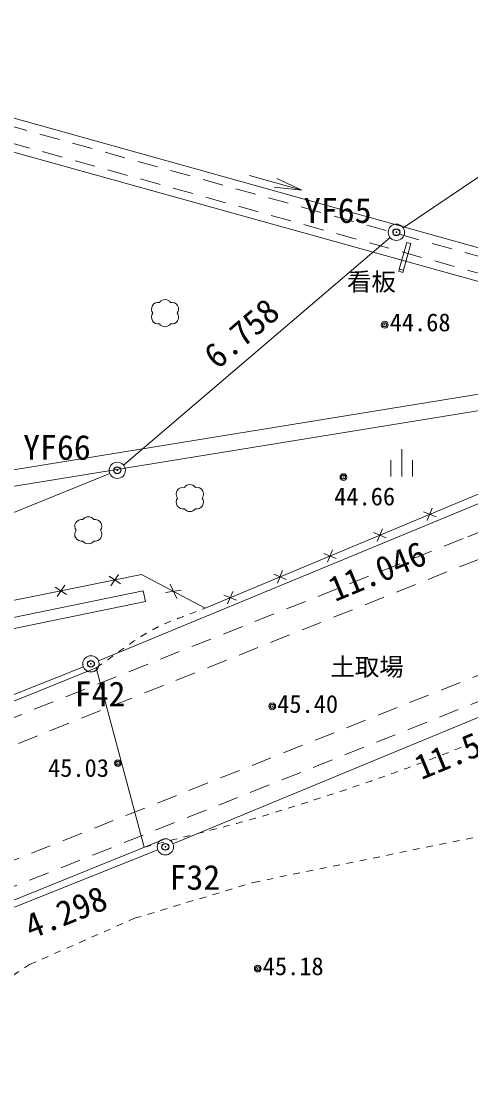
# Model space of a CAD drawing. Units: millimetres, scale not verified. Extents: x -29071210 to -28860960, y -117775216 to -117329466.
# Drawn here: x -28926767 to -28918491, y -117614839 to -117595204 of the extents above; entities that cross this region are included whole.
import ezdxf
from ezdxf.enums import TextEntityAlignment as Align

# ---------------------------------------------------------------- set-up
doc = ezdxf.new("R2010")
doc.units = ezdxf.units.MM
doc.header["$LTSCALE"] = 250
doc.header["$PDMODE"] = 32
doc.header["$PDSIZE"] = 125
for name, pattern in [('DASHED', [7.5, 6, -1.5]), ('USER4', [2.5, 1.5, -1]), ('USER8', [1, 0.5, -0.5])]:
    doc.linetypes.add(name, pattern=pattern)
for name, color, linetype, lineweight in [('S-SUV', 7, 'Continuous', 13), ('S-SUV-HTXT', 7, 'Continuous', 13), ('S-SUV-ROW', 7, 'Continuous', 15), ('S-SUV-SRVR', 3, 'Continuous', 13)]:
    doc.layers.add(name, color=color, linetype=linetype, lineweight=lineweight)
doc.layers.add('S-SUV-BMK', color=7, linetype='Continuous')
doc.styles.add('ＭＳ ゴシック', font='')
doc.styles.get('ＭＳ ゴシック').set_extended_font_data('MS Gothic')

# ---------------------------------------------------------------- blocks, each defined once
blk = doc.blocks.new('ﾌﾟﾛｯﾄﾏｰｸ-03_1')
at = {"color": 3, "linetype": 'Continuous', "lineweight": 25}
blk.add_circle((0, 0), 0.5, dxfattribs=at)
at = {"color": 3}
blk.add_point((0, 0), dxfattribs=at)
blk = doc.blocks.new('open_arrow')
at = {"color": 0, "linetype": 'Continuous', "lineweight": -2}
blk.add_lwpolyline([(7.5, 1.25), (0, 0), (7.5, -1.25)], dxfattribs=at)
blk = doc.blocks.new('植樹')
at = {"color": 7, "linetype": 'Continuous', "lineweight": 13}
for centre, radius, start, end in [((-0.5, 0.3), 0.5, 79.16209, 216.8699), ((0, 0.5), 0.499, 35.63102, 144.36898), ((0.5, 0.3), 0.5, 323.1301, 100.83791), ((-0.5, -0.3), 0.5, 143.1301, 280.83791), ((0.5, -0.3), 0.5, 259.16209, 36.8699), ((0, -0.5), 0.499, 215.63102, 324.36898)]:
    blk.add_arc(centre, radius, start, end, dxfattribs=at)
blk = doc.blocks.new('荒地')
at = {"color": 7, "linetype": 'Continuous', "lineweight": 13}
for p, q in [((0, -1.25), (0, 1.25)), ((-1, 0.25), (-1, -1.25)), ((1, 0.25), (1, -1.25))]:
    blk.add_line(p, q, dxfattribs=at)
blk = doc.blocks.new('ﾌﾟﾛｯﾄﾏｰｸ-03')
at = {"color": 7, "linetype": 'Continuous', "lineweight": 15}
blk.add_circle((0, 0), 0.5, dxfattribs=at)
at = {"color": 7}
blk.add_point((0, 0), dxfattribs=at)

msp = doc.modelspace()

# ---------------------------------------------------------------- linework, layer by layer
at = {"layer": 'S-SUV'}
for p, q in [((-28930308.6, -117596042.8), (-28914108.7, -117600561.8)), ((-28930367.6, -117596649.2), (-28914109.8, -117601184.4)), ((-28922566.3, -117598049), (-28921603, -117598317.7)), ((-28919805.4, -117599772.1), (-28919816.1, -117599810.6)), ((-28919816.1, -117599810.6), (-28919739, -117599832)), ((-28919728.3, -117599793.5), (-28919805.4, -117599772.1)), ((-28919739, -117599832), (-28919728.3, -117599793.5)), ((-28923380, -117606018), (-28916028, -117602947)), ((-28919291.7, -117604406.1), (-28919197.3, -117604175.1)), ((-28919359.8, -117604242.9), (-28919129.2, -117604338.2)), ((-28920210.7, -117604789.9), (-28920116.3, -117604558.9)), ((-28920278.8, -117604626.8), (-28920048.2, -117604722.1)), ((-28921129.7, -117605173.8), (-28921035.3, -117604942.8)), ((-28921197.8, -117605010.7), (-28920967.2, -117605105.9)), ((-28922048.7, -117605557.7), (-28921954.3, -117605326.7)), ((-28928514, -117606196), (-28924551, -117605402)), ((-28925151.3, -117605432.1), (-28924941.4, -117605570.4)), ((-28925116.6, -117605605.5), (-28924976.2, -117605397)), ((-28924551, -117605402), (-28923380, -117606018)), ((-28922116.8, -117605394.6), (-28921886.2, -117605489.8)), ((-28926142.1, -117605630.6), (-28925932.2, -117605768.9)), ((-28926107.3, -117605804), (-28925966.9, -117605595.5)), ((-28924480.7, -117605896.9), (-28924521, -117605701)), ((-28924110.2, -117605733.8), (-28923820.8, -117605686.2)), ((-28924027.9, -117605577.3), (-28923903.1, -117605842.7)), ((-28922967.7, -117605941.6), (-28922873.3, -117605710.6)), ((-28923035.8, -117605778.4), (-28922805.2, -117605873.7)), ((-28929522, -117608795), (-28925387, -117607117)), ((-28925387, -117607117), (-28924503.4, -117610427.7)), ((-28928243.5, -117611945.5), (-28924145.4, -117610282.4))]:
    msp.add_line(p, q, dxfattribs=at)
at = {"layer": 'S-SUV', "linetype": 'USER4'}
for p, q in [((-28914024.5, -117600741), (-28930323.4, -117596194.4)), ((-28913975.8, -117601066), (-28930352.8, -117596497.6)), ((-28917100.3, -117604115.6), (-28918541, -117604703)), ((-28931172.9, -117609734.3), (-28918541, -117604703)), ((-28918348, -117605120), (-28931009, -117610190)), ((-28929484.6, -117611693.7), (-28916152, -117606380)), ((-28916396, -117606965), (-28929315.4, -117612110.6))]:
    msp.add_line(p, q, dxfattribs=at)
at = {"layer": 'S-SUV', "linetype": 'DASHED'}
for p, q in [((-28919805.4, -117599772), (-28919669, -117599280.6)), ((-28919728.3, -117599793.4), (-28919591.9, -117599302)), ((-28919669, -117599280.6), (-28919591.9, -117599302))]:
    msp.add_line(p, q, dxfattribs=at)
at = {"layer": 'S-SUV'}
for points in [[(-28915746.9, -117602254.8), (-28916734, -117601855), (-28916950, -117601847), (-28930990, -117604132), (-28933212, -117604584)], [(-28916036.9, -117602461), (-28916797.8, -117602152.8), (-28916931.3, -117602147.9), (-28930936, -117604427.2), (-28933177.4, -117604883.1)], [(-28943662, -117621766), (-28941361, -117618640), (-28935418, -117610480), (-28931958, -117608517), (-28928438, -117606506), (-28924521, -117605701)], [(-28943745.3, -117622216.5), (-28941199.6, -117618758.2), (-28935281.8, -117610632.6), (-28931859, -117608690.8), (-28928366.5, -117606695.5), (-28924480.7, -117605896.9)]]:
    msp.add_lwpolyline(points, dxfattribs=at)
at = {"layer": 'S-SUV', "linetype": 'USER8'}
msp.add_lwpolyline([(-28942330, -117632966), (-28942502, -117630066), (-28942437, -117629080), (-28940595, -117627281), (-28936104, -117621469), (-28933217, -117617820), (-28929865, -117614674), (-28926615, -117612588), (-28924681, -117611736), (-28922493, -117611074), (-28914893, -117609527), (-28914562, -117609605), (-28914307, -117609932)], dxfattribs=at)
for points, knots in [([(-28925387, -117607117), (-28925035.3, -117606880.8), (-28924705.6, -117606607.9), (-28924331.8, -117606408.4), (-28924029.3, -117606247), (-28923697.3, -117606148.1), (-28923380, -117606018)], [0, 0, 0, 0, 1, 1, 1, 2, 2, 2, 2]), ([(-28924503.4, -117610427.7), (-28923679.1, -117610206.5), (-28922845.3, -117610018.2), (-28922030.6, -117609764), (-28920749.4, -117609364.2), (-28919475.7, -117608930.8), (-28918238.3, -117608411.1), (-28917317.3, -117608024.3), (-28916406.7, -117607603), (-28915543.2, -117607100.9), (-28914983.1, -117606775.2), (-28914474.4, -117606368.3), (-28913940, -117606002)], [0, 0, 0, 0, 1, 1, 1, 2, 2, 2, 3, 3, 3, 4, 4, 4, 4])]:
    msp.add_open_spline(points, degree=3, knots=knots, dxfattribs=at)
at = {"layer": 'S-SUV-ROW'}
for p, q in [((-28914102.2, -117595204.4), (-28919734.6, -117599008.4)), ((-28919973, -117599189.8), (-28924885.3, -117603382.2)), ((-28925346.1, -117606988.6), (-28915416.5, -117602878.8)), ((-28925138.4, -117603535.9), (-28931033, -117605927)), ((-28913609, -117606071.2), (-28923975, -117610361.7)), ((-28929420, -117608616.4), (-28925624, -117607101.6)), ((-28924252.9, -117610474.6), (-28927966.7, -117611956.7))]:
    msp.add_line(p, q, dxfattribs=at)

# ---------------------------------------------------------------- block references
at = {"layer": 'S-SUV', "xscale": 66.7, "yscale": 66.7, "rotation": 164.4}
msp.add_blockref('open_arrow', (-28921603, -117598317.7), dxfattribs=at)
at = {"layer": 'S-SUV'}
for name, p, xscale, yscale in [('植樹', (-28924119, -117600583), 250, 250), ('荒地', (-28919760.2, -117603340.5), 200, 200), ('植樹', (-28923663, -117603991), 250, 250), ('植樹', (-28925533, -117604585), 250, 250)]:
    msp.add_blockref(name, p, dxfattribs=dict(at, xscale=xscale, yscale=yscale))
at = {"layer": 'S-SUV-BMK', "xscale": 300, "yscale": 300}
for p in [(-28919858.9, -117599092.4), (-28924999.4, -117603479.5), (-28925484.7, -117607046), (-28924113.6, -117610419)]:
    msp.add_blockref('ﾌﾟﾛｯﾄﾏｰｸ-03', p, dxfattribs=at)
at = {"layer": 'S-SUV-SRVR', "xscale": 75, "yscale": 75}
for p in [(-28920074, -117600796), (-28920834.8, -117603604.1), (-28922145.5, -117607828.6), (-28924989.7, -117608876.5), (-28922411.6, -117612662.5)]:
    msp.add_blockref('ﾌﾟﾛｯﾄﾏｰｸ-03_1', p, dxfattribs=at)

# ---------------------------------------------------------------- texts
at = {"layer": 'S-SUV-BMK', "style": 'ＭＳ ゴシック'}
for s, p in [('YF65', (-28921562.5, -117598462.2)), ('YF66', (-28926733.8, -117602827.5)), ('F42', (-28925783.9, -117607371.3)), ('F32', (-28924037.7, -117610751.7))]:
    msp.add_text(s, height=458.2, dxfattribs=at).set_placement(p, align=Align.TOP_LEFT)
at = {"layer": 'S-SUV-HTXT', "style": 'ＭＳ ゴシック'}
msp.add_text('看板', height=329.9, dxfattribs=at).set_placement((-28920768.3, -117600268.7), align=Align.BOTTOM_LEFT)
for s, rotation, p in [('6.758', 40.479, (-28922713.1, -117600953.2)), ('11.046', 22.485, (-28920214, -117605337.9)), ('11.519', 22.485, (-28918624.7, -117608620.7)), ('4.298', 21.755, (-28925947.7, -117611622))]:
    msp.add_text(s, height=458.2, rotation=rotation, dxfattribs=at).set_placement(p, align=Align.MIDDLE_CENTER)
msp.add_text('土取場', height=329.9, dxfattribs=at).set_placement((-28920399.4, -117607102.2), align=Align.MIDDLE_CENTER)
at = {"layer": 'S-SUV-SRVR', "style": 'ＭＳ ゴシック'}
for s, p in [('44.68', (-28919983.1, -117601016.2)), ('44.66', (-28921005, -117604224.7)), ('45.40', (-28922054.6, -117608048.8)), ('45.03', (-28926274.6, -117609227.9)), ('45.18', (-28922320.8, -117612882.7))]:
    msp.add_text(s, height=329.9, dxfattribs=at).set_placement(p, align=Align.BOTTOM_LEFT)

doc.saveas('drawing.dxf')
